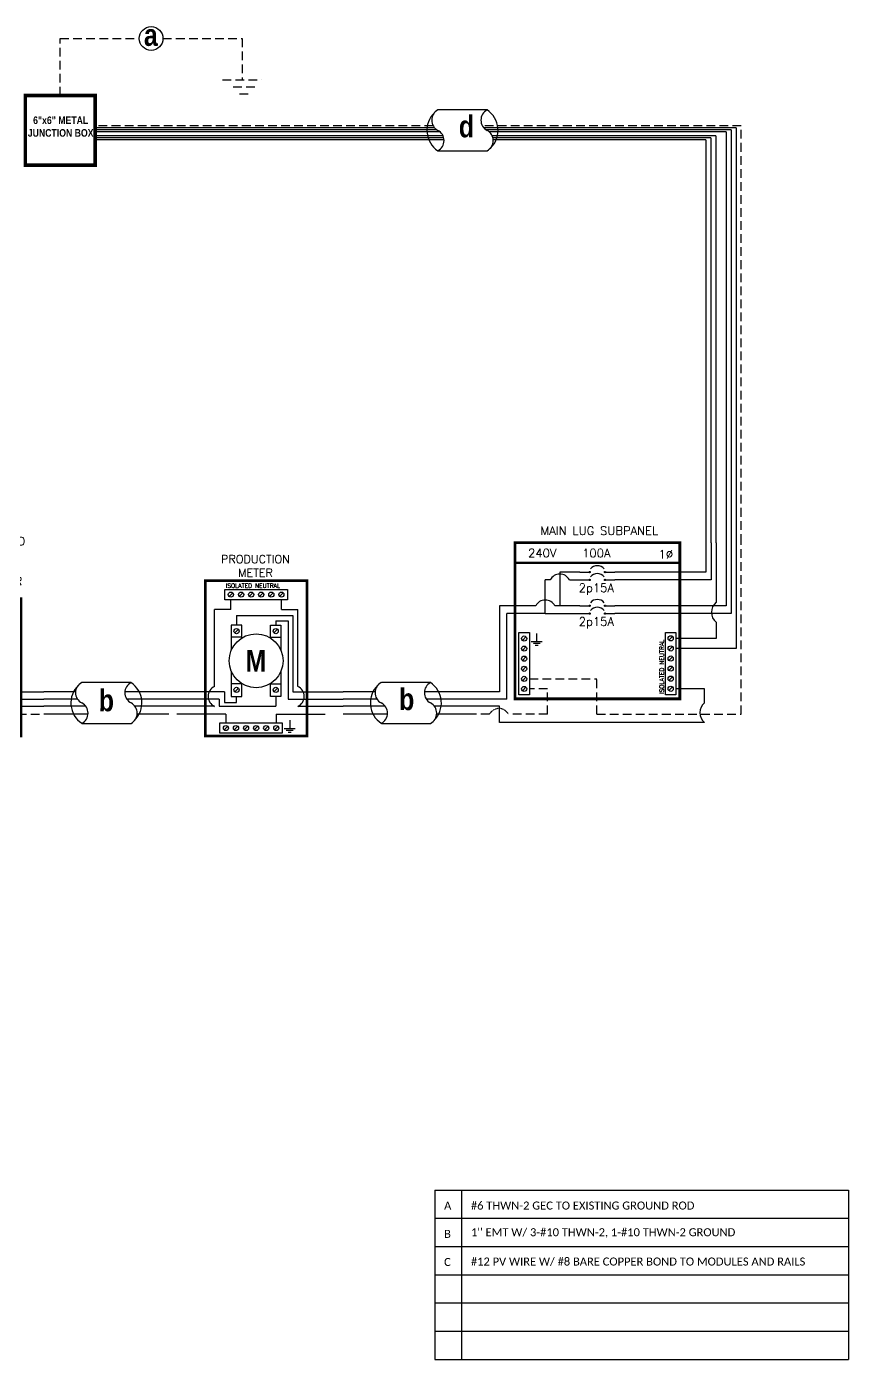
# Model space of a CAD drawing. Header units: feet. Extents: x 11717 to 12507, y 16036 to 16611.
# Drawn here: x 12152 to 12507, y 16036 to 16611 of the extents above; entities that cross this region are included whole.
import ezdxf

# ---------------------------------------------------------------- set-up
doc = ezdxf.new("R2010")
doc.units = ezdxf.units.FT
doc.header["$MEASUREMENT"] = 0
doc.linetypes.add('HIDDEN', pattern=[0.375, 0.25, -0.125])
for name, color, linetype in [('ONE LINE BLOCKS', 7, 'Continuous'), ('TABLES', 7, 'Continuous'), ('TEXT', 7, 'Continuous'), ('Z - TITLEBLOCK TXT', 7, 'Continuous')]:
    doc.layers.add(name, color=color, linetype=linetype)
doc.styles.add('ONE LINE TXT', font='techb___.ttf')
doc.styles.get("Standard").update_dxf_attribs({"font": 'simplex.shx'})

# ---------------------------------------------------------------- blocks, each defined once
blk = doc.blocks.new('M_METER PAN')
at = {"color": 253, "linetype": 'Continuous'}
for p, q in [((4.73, 8.02), (4.73, 8.75)), ((8.59, 8.02), (8.59, 8.75)), ((4.73, 8.02), (3.48, 8.02)), ((3.48, 2.14), (3.48, 8.02)), ((8.59, 8.02), (9.84, 8.02)), ((9.84, 2.14), (9.84, 8.02)), ((3.48, 0.61), (0, 0.61)), ((9.84, 0.61), (13.32, 0.61))]:
    blk.add_line(p, q, dxfattribs=at)
at = {"color": 7, "linetype": 'Continuous'}
for p, q in [((5.16, 7.56), (5.16, 6.82)), ((5.16, 7.56), (9.47, 7.56)), ((9.47, 7.56), (9.47, 1.71)), ((4.25, 1.71), (0, 1.71)), ((4.25, 1.71), (4.25, 0.9)), ((5.16, 0.9), (5.16, 1.37)), ((9.47, 1.71), (13.32, 1.71)), ((4.25, 0.9), (5.16, 0.9))]:
    blk.add_line(p, q, dxfattribs=at)
at = {"color": 10, "linetype": 'Continuous'}
for p, q in [((8.16, 7.14), (8.16, 6.82)), ((8.16, 7.14), (9.12, 7.14)), ((9.12, 7.14), (9.12, 1.15)), ((3.83, 1.15), (0, 1.15)), ((3.83, 1.15), (3.83, 0.61)), ((8.16, 1.37), (8.16, 0.61)), ((9.12, 1.15), (13.32, 1.15)), ((3.83, 0.61), (8.16, 0.61))]:
    blk.add_line(p, q, dxfattribs=at)
at = {"color": 1, "linetype": 'Continuous'}
for p, q in [((5.57, 5.9), (4.76, 5.9)), ((7.76, 5.9), (8.56, 5.9)), ((5.57, 2.33), (4.76, 2.33)), ((7.76, 2.33), (8.56, 2.33))]:
    blk.add_line(p, q, dxfattribs=at)
at = {"color": 253, "linetype": 'Continuous'}
for centre, start, end in [((3.82, 1.37), 113.9997, 246.0003), ((9.5, 1.37), 293.9997, 66.0003)]:
    blk.add_arc(centre, 0.835, start, end, dxfattribs=at)
at = {"layer": 'ONE LINE BLOCKS', "lineweight": 50, "const_width": 0.21}
blk.add_lwpolyline([(2.77, -1.65), (2.77, 10.22), (10.55, 10.22), (10.55, -1.65)], close=True, dxfattribs=at)
at = {"layer": 'TEXT', "color": 92, "linetype": 'HIDDEN', "ltscale": 15}
for p, q in [((4.35, 0), (0, 0)), ((4.35, 0), (4.35, -0.65)), ((8.2, 0), (8.2, -0.65)), ((8.2, 0), (13.32, 0))]:
    blk.add_line(p, q, dxfattribs=at)
at = {"layer": 'TEXT', "color": 92, "linetype": 'Continuous', "flags": 128}
for points in [[(9.23, -0.46), (9.23, -1.08)], [(8.81, -1.08), (9.64, -1.08)], [(9.5, -1.23), (8.96, -1.23)], [(9.35, -1.38), (9.1, -1.38)]]:
    blk.add_lwpolyline(points, dxfattribs=at)
at = {"layer": 'TEXT', "linetype": 'Continuous'}
blk.add_circle((6.66, 4.09), 2.06, dxfattribs=at)
at = {"layer": 'Z - TITLEBLOCK TXT', "color": 1, "linetype": 'Continuous'}
for p, q in [((4.27, 8.75), (4.27, 9.55)), ((4.27, 9.55), (9.05, 9.55)), ((9.05, 9.55), (9.05, 8.75)), ((9.05, 8.75), (4.27, 8.75)), ((4.76, 6.82), (4.76, 4.89)), ((5.57, 6.82), (4.76, 6.82)), ((5.57, 5.84), (5.57, 6.82)), ((7.76, 5.84), (7.76, 6.82)), ((7.76, 6.82), (8.56, 6.82)), ((8.56, 6.82), (8.56, 4.89)), ((4.76, 3.3), (4.76, 1.37)), ((8.56, 3.3), (8.56, 1.37)), ((5.57, 1.37), (5.57, 2.35)), ((7.76, 1.37), (7.76, 2.35)), ((4.76, 1.37), (5.57, 1.37)), ((8.56, 1.37), (7.76, 1.37)), ((3.89, -1.45), (3.89, -0.65)), ((3.89, -0.65), (8.66, -0.65)), ((8.66, -0.65), (8.66, -1.45)), ((8.66, -1.45), (3.89, -1.45))]:
    blk.add_line(p, q, dxfattribs=at)
at = {"layer": 'Z - TITLEBLOCK TXT', "color": 4, "linetype": 'Continuous'}
for p, q in [((4.87, 9.29), (4.6, 9.01)), ((5.64, 9.29), (5.37, 9.01)), ((6.42, 9.29), (6.14, 9.01)), ((7.19, 9.29), (6.91, 9.01)), ((7.96, 9.29), (7.68, 9.01)), ((8.73, 9.29), (8.45, 9.01)), ((5.3, 6.5), (5.02, 6.22)), ((8.3, 6.5), (8.02, 6.22)), ((5.3, 2.01), (5.02, 1.73)), ((8.3, 2.01), (8.02, 1.73)), ((4.49, -0.91), (4.21, -1.19)), ((5.26, -0.91), (4.98, -1.19)), ((6.03, -0.91), (5.75, -1.19)), ((6.8, -0.91), (6.52, -1.19)), ((7.57, -0.91), (7.29, -1.19)), ((8.34, -0.91), (8.06, -1.19))]:
    blk.add_line(p, q, dxfattribs=at)
for centre in [(4.73, 9.15), (5.51, 9.15), (6.28, 9.15), (7.05, 9.15), (7.82, 9.15), (8.59, 9.15), (5.16, 6.36), (8.16, 6.36), (5.16, 1.87), (8.16, 1.87), (4.35, -1.05), (5.12, -1.05), (5.89, -1.05), (6.66, -1.05), (7.43, -1.05), (8.2, -1.05)]:
    blk.add_circle(centre, 0.197, dxfattribs=at)
at = {"layer": 'TABLES', "color": 4, "linetype": 'Continuous'}
blk.add_text('ISOLATED NEUTRAL', height=0.3321, dxfattribs=at).set_placement((4.34, 9.67))
at = {"layer": 'TEXT', "color": 1, "insert": (6.61, 11.34), "char_height": 0.6278, "attachment_point": 5}
blk.add_mtext_dynamic_manual_height_columns('PRODUCTION METER', width=1.3203, gutter_width=7.17, heights=[0], dxfattribs=at)
at = {"layer": 'Z - TITLEBLOCK TXT', "color": 253, "linetype": 'Continuous', "style": 'ONE LINE TXT'}
blk.add_text('M', height=1.66, dxfattribs=at).set_placement((5.85, 3.26))
blk = doc.blocks.new('*U11')
at = {"color": 0}
blk.add_blockref('M_METER PAN', (0, 0), dxfattribs=at)
blk = doc.blocks.new('M_MAIN DISCO')
at = {"color": 253, "linetype": 'Continuous'}
for p, q in [((-42.47, 32.21), (-42.47, 34.82)), ((-20.72, 32.21), (-20.72, 34.82)), ((-47.96, 3.45), (-47.96, 32.21)), ((-47.96, 32.21), (-42.47, 32.21)), ((-15.23, 32.21), (-20.72, 32.21)), ((-15.23, 3.45), (-15.23, 32.21)), ((-47.96, 3.45), (-63.19, 3.45)), ((-15.23, 3.45), (0, 3.45))]:
    blk.add_line(p, q, dxfattribs=at)
at = {"color": 7, "linetype": 'Continuous'}
for p, q in [((-51.46, 9.66), (-51.46, 22.77)), ((-49.6, 22.77), (-51.46, 22.77)), ((-41.69, 22.77), (-44.32, 22.77)), ((-21.5, 22.77), (-18.87, 22.77)), ((-13.59, 22.77), (-11.73, 22.77)), ((-11.73, 9.66), (-11.73, 22.77)), ((-51.46, 9.66), (-63.19, 9.66)), ((-11.73, 9.66), (0, 9.66))]:
    blk.add_line(p, q, dxfattribs=at)
at = {"color": 1, "linetype": 'Continuous'}
for p, q in [((-31.53, 22.77), (-30.29, 22.77)), ((-27.74, 22.77), (-26.5, 22.77)), ((-31.53, 15.24), (-30.29, 15.24)), ((-27.74, 15.24), (-26.5, 15.24))]:
    blk.add_line(p, q, dxfattribs=at)
at = {"color": 10, "linetype": 'Continuous'}
for p, q in [((-49.6, 6.49), (-49.6, 15.24)), ((-41.69, 15.24), (-44.32, 15.24)), ((-21.5, 15.24), (-18.87, 15.24)), ((-13.59, 6.49), (-13.59, 15.24)), ((-49.6, 6.49), (-63.19, 6.49)), ((-13.59, 6.49), (0, 6.49))]:
    blk.add_line(p, q, dxfattribs=at)
at = {"color": 7, "linetype": 'Continuous'}
for centre in [(-46.96, 22.62), (-16.23, 22.62)]:
    blk.add_arc(centre, 2.64, 3.28193, 176.71807, dxfattribs=at)
at = {"color": 10, "linetype": 'Continuous'}
for centre in [(-46.96, 15.08), (-16.23, 15.08)]:
    blk.add_arc(centre, 2.64, 3.28193, 176.71807, dxfattribs=at)
at = {"color": 1, "linetype": 'Continuous'}
for points in [[(-30.29, 22.77), (-29.92, 23.53), (-29.02, 22.01), (-28.19, 23.53), (-27.74, 22.77)], [(-30.29, 15.24), (-29.92, 16), (-29.02, 14.47), (-28.19, 16), (-27.74, 15.24)]]:
    blk.add_spline(points, degree=3, dxfattribs=at)
at = {"layer": 'ONE LINE BLOCKS', "lineweight": 50}
blk.add_line((-53.41, 43.1), (-9.8, 43.1), dxfattribs=at)
at = {"layer": 'ONE LINE BLOCKS', "lineweight": 50, "const_width": 1.19}
blk.add_lwpolyline([(-53.41, -9.3), (-53.41, 49.88), (-9.8, 49.88), (-9.8, -9.3)], close=True, dxfattribs=at)
at = {"layer": 'TEXT', "color": 92, "linetype": 'HIDDEN', "ltscale": 15}
for p, q in [((-46.38, 0), (-63.19, 0)), ((-46.38, 0), (-46.38, 4.94)), ((-46.38, 4.94), (-42.47, 4.94)), ((-42.47, 4.94), (-42.47, 1.8)), ((-16.81, 4.94), (-20.72, 4.94)), ((-20.72, 4.94), (-20.72, 1.8)), ((-16.81, 0), (-16.81, 4.94)), ((-16.81, 0), (0, 0))]:
    blk.add_line(p, q, dxfattribs=at)
at = {"layer": 'TEXT', "color": 92, "linetype": 'Continuous', "flags": 128}
for points in [[(-31.59, -3.07), (-31.6, -6.57)], [(-33.94, -6.57), (-29.25, -6.57)], [(-30.07, -7.44), (-33.13, -7.44)], [(-30.88, -8.3), (-32.31, -8.3)]]:
    blk.add_lwpolyline(points, dxfattribs=at)
at = {"layer": 'Z - TITLEBLOCK TXT', "color": 1, "linetype": 'Continuous'}
for p, q in [((-45.07, 34.82), (-45.07, 39.36)), ((-45.07, 39.36), (-18.12, 39.36)), ((-18.12, 34.82), (-45.07, 34.82)), ((-18.12, 39.36), (-18.12, 34.82)), ((-35.88, 25.22), (-32.61, 22.78)), ((-41.69, 22.77), (-37.77, 22.77)), ((-35.88, 17.69), (-32.61, 15.24)), ((-25.42, 22.77), (-21.5, 22.77)), ((-41.69, 15.24), (-37.77, 15.24)), ((-25.42, 15.23), (-21.5, 15.23)), ((-45.07, 1.8), (-18.12, 1.8)), ((-45.07, 1.8), (-45.07, -2.74)), ((-18.12, 1.8), (-18.12, -2.74)), ((-18.12, -2.74), (-45.07, -2.74))]:
    blk.add_line(p, q, dxfattribs=at)
at = {"layer": 'Z - TITLEBLOCK TXT', "color": 4, "linetype": 'Continuous'}
for p, q in [((-41.69, 37.87), (-43.26, 36.3)), ((-37.34, 37.87), (-38.91, 36.3)), ((-32.98, 37.87), (-34.56, 36.3)), ((-28.63, 37.87), (-30.21, 36.3)), ((-24.28, 37.87), (-25.86, 36.3)), ((-19.93, 37.87), (-21.51, 36.3)), ((-41.69, 0.32), (-43.26, -1.26)), ((-37.34, 0.32), (-38.91, -1.26)), ((-32.98, 0.32), (-34.56, -1.26)), ((-28.63, 0.32), (-30.21, -1.26)), ((-24.28, 0.32), (-25.86, -1.26)), ((-19.93, 0.32), (-21.51, -1.26))]:
    blk.add_line(p, q, dxfattribs=at)
for centre in [(-42.47, 37.09), (-38.12, 37.09), (-33.77, 37.09), (-29.42, 37.09), (-25.07, 37.09), (-20.72, 37.09), (-42.47, -0.47), (-38.12, -0.47), (-33.77, -0.47), (-29.42, -0.47), (-25.07, -0.47), (-20.72, -0.47)]:
    blk.add_circle(centre, 1.11, dxfattribs=at)
at = {"layer": 'Z - TITLEBLOCK TXT', "color": 1, "linetype": 'Continuous'}
for centre in [(-37.23, 22.77), (-32.07, 22.77), (-25.96, 22.77), (-37.23, 15.24), (-32.07, 15.24), (-25.96, 15.23)]:
    blk.add_circle(centre, 0.541, dxfattribs=at)
at = {"layer": 'TABLES', "color": 4, "linetype": 'Continuous'}
blk.add_text('BONDED NEUTRAL', height=1.8743, dxfattribs=at).set_placement((-43.99, 40.01))
at = {"layer": 'TEXT', "color": 1}
for s, width, gutter_width, heights, insert, char_height, attachment_point in [('\\A1;\\pi4.1167;60A DISCONNECT FUSED \\P\\pi16.454;W/ ##A FUSES\\P\\pi11.355;GROUPED W/ MAIN \\P\\pi4.9392;BREAKER LOAD CENTER', 71.8931, 92.23, [24.13], (-68.68, 76.43), 3.4544, 1), ('240V', 0.1481, 0.75, [0], (-45.35, 46.44), 3.658, 5), ('1∅', 0.1481, 0.75, [0], (-14.78, 46.14), 3.658, 5), ('\\A1;\\pi3.6942,t21.982;SQUARE D\\P\\pi2.5621,t20.85;PN: D222N', 35.0816, 28.88, [13.54], (-51.57, -12.71), 3.6576, 1)]:
    blk.add_mtext_dynamic_manual_height_columns(s, width=width, gutter_width=gutter_width, heights=heights, dxfattribs=dict(at, insert=insert, char_height=char_height, attachment_point=attachment_point))
blk = doc.blocks.new('*U6')
at = {"color": 7, "linetype": 'Continuous'}
for p, q in [((6.67, 2.43), (2.91, 2.43)), ((2.44, 1.71), (0, 1.71)), ((9.57, 1.71), (6.2, 1.71)), ((2.91, -0.69), (6.67, -0.69))]:
    blk.add_line(p, q, dxfattribs=at)
at = {"color": 10, "linetype": 'Continuous'}
for p, q in [((2.59, 1.15), (0, 1.15)), ((9.57, 1.15), (6.35, 1.15))]:
    blk.add_line(p, q, dxfattribs=at)
at = {"color": 253, "linetype": 'Continuous'}
for p, q in [((3.21, 0.61), (0, 0.61)), ((9.57, 0.61), (6.97, 0.61))]:
    blk.add_line(p, q, dxfattribs=at)
at = {"color": 7, "linetype": 'Continuous'}
for centre, start, end in [((3.94, 0.87), 133.9732, 236.4265), ((5.63, 0.87), 313.9732, 56.4265)]:
    blk.add_arc(centre, 1.87, start, end, dxfattribs=at)
at = {"layer": 'TEXT', "color": 92, "linetype": 'HIDDEN', "ltscale": 15}
for p, q in [((3.37, 0), (0, 0)), ((9.57, 0), (7.14, 0))]:
    blk.add_line(p, q, dxfattribs=at)
at = {"layer": 'Z - TITLEBLOCK TXT', "linetype": 'Continuous'}
for centre, start, end in [((3.31, 1.65), 117.6639, 242.3361), ((7.08, 1.65), 117.6639, 242.3361), ((2.5, 0.09), 297.6639, 62.3361), ((6.26, 0.09), 297.6639, 62.3361)]:
    blk.add_arc(centre, 0.882, start, end, dxfattribs=at)
blk = doc.blocks.new('*T10')
at = {"linetype": 'ByBlock', "lineweight": -2, "transparency": 16777216}
for p, q in [((0, 0), (178.52, 0)), ((0, 0), (0, -72.97)), ((11.58, 0), (11.58, -72.97)), ((178.52, 0), (178.52, -72.97)), ((0, -12.11), (178.52, -12.11)), ((0, -24.28), (178.52, -24.28)), ((0, -36.46), (178.52, -36.46)), ((0, -48.64), (178.52, -48.64)), ((0, -60.81), (178.52, -60.81)), ((0, -72.97), (178.52, -72.97))]:
    blk.add_line(p, q, dxfattribs=at)
at = {"color": 0, "linetype": 'Continuous', "transparency": 16777216, "char_height": 3.4544, "attachment_point": 7}
for s, insert, width in [('{\\fCalibri|b0|i0|c0;A', (4.06, -8.36), 3.4544), ('{\\fCalibri|b0|i0|c0;#6 THWN-2 GEC TO EXISTING GROUND ROD', (15.65, -8.36), 158.8095), ('{\\fCalibri|b0|i0|c0;B', (4.06, -20.53), 3.4544), ("{\\fCalibri|b0|i0|c0;1'' EMT W/ 3-#10 THWN-2, 1-#10 THWN-2 GROUND", (15.65, -20.53), 158.8095), ('{\\fCalibri|b0|i0|c0;#12 PV WIRE W/ #8 BARE COPPER BOND TO MODULES AND RAILS', (15.65, -32.71), 158.8095), ('{\\fCalibri|b0|i0|c0;C', (4.06, -32.71), 3.4544), ('{\\fCalibri|b0|i0|c0;', (4.06, -44.89), 3.4544), ('{\\fCalibri|b0|i0|c0;', (15.65, -44.89), 158.8095), ('{\\fCalibri|b0|i0|c0;', (4.06, -57.06), 3.4544), ('{\\fCalibri|b0|i0|c0;', (15.65, -57.06), 158.8095), ('{\\fCalibri|b0|i0|c0;', (4.06, -69.22), 3.4544), ('{\\fCalibri|b0|i0|c0;', (15.65, -69.22), 158.8095)]:
    blk.add_mtext(s, dxfattribs=dict(at, insert=insert, width=width))
blk = doc.blocks.new('*U13')
at = {"layer": 'ONE LINE BLOCKS', "linetype": 'Continuous'}
h = blk.add_hatch(color=1, dxfattribs=at)
h.dxf.hatch_style = 1
edge = h.paths.add_edge_path()
edge.add_arc((52.27, 61.39), 0.291, 0, 360)
h = blk.add_hatch(color=1, dxfattribs=at)
h.dxf.hatch_style = 1
edge = h.paths.add_edge_path()
edge.add_arc((52.27, 58.01), 0.291, 0, 360)
h = blk.add_hatch(color=1, dxfattribs=at)
h.dxf.hatch_style = 1
edge = h.paths.add_edge_path()
edge.add_arc((58.94, 61.39), 0.291, 0, 360)
h = blk.add_hatch(color=1, dxfattribs=at)
h.dxf.hatch_style = 1
edge = h.paths.add_edge_path()
edge.add_arc((58.94, 58.01), 0.291, 0, 360)
h = blk.add_hatch(color=1, dxfattribs=at)
h.dxf.hatch_style = 1
edge = h.paths.add_edge_path()
edge.add_arc((52.27, 46.83), 0.291, 0, 360)
h = blk.add_hatch(color=1, dxfattribs=at)
h.dxf.hatch_style = 1
edge = h.paths.add_edge_path()
edge.add_arc((58.94, 46.83), 0.291, 0, 360)
h = blk.add_hatch(color=1, dxfattribs=at)
h.dxf.hatch_style = 1
edge = h.paths.add_edge_path()
edge.add_arc((52.27, 43.45), 0.291, 0, 360)
h = blk.add_hatch(color=1, dxfattribs=at)
h.dxf.hatch_style = 1
edge = h.paths.add_edge_path()
edge.add_arc((58.94, 43.45), 0.291, 0, 360)
at = {"color": 7, "linetype": 'Continuous'}
for p, q in [((102.48, 74.03), (102.48, 61.39)), ((111.18, 74.03), (111.18, 46.83)), ((48.07, 61.39), (39.41, 61.39)), ((39.41, 61.39), (39.41, 46.83)), ((102.48, 61.39), (63.14, 61.39)), ((29, 46.83), (13.32, 46.83)), ((13.32, 46.83), (13.32, 9.66)), ((48.07, 46.83), (37.24, 46.83)), ((111.18, 46.83), (63.14, 46.83)), ((13.32, 9.66), (0, 9.66))]:
    blk.add_line(p, q, dxfattribs=at)
at = {"color": 10, "linetype": 'Continuous'}
for p, q in [((104.66, 74.03), (104.66, 58.01)), ((113.36, 74.03), (113.36, 43.45)), ((33.12, 43.45), (33.12, 58.01)), ((35.29, 58.01), (33.12, 58.01)), ((43.53, 58.01), (48.07, 58.01)), ((104.66, 58.01), (63.14, 58.01)), ((33.12, 43.45), (16.61, 43.45)), ((16.61, 6.49), (16.61, 43.45)), ((33.12, 43.45), (48.07, 43.45)), ((113.36, 43.45), (63.14, 43.45)), ((16.61, 6.49), (0, 6.49))]:
    blk.add_line(p, q, dxfattribs=at)
at = {"color": 253, "linetype": 'Continuous'}
for p, q in [((106.83, 74.03), (106.83, 48.32)), ((115.53, 74.03), (115.53, 28.42)), ((106.83, 39.76), (106.83, 32.77)), ((106.83, 32.77), (89.53, 32.77)), ((115.53, 28.42), (89.53, 28.42)), ((101.87, 11.02), (89.53, 11.02)), ((101.87, 5), (101.87, 11.02)), ((13.32, 3.45), (0, 3.45)), ((13.32, -3.56), (13.32, 3.45)), ((101.87, -3.56), (13.32, -3.56))]:
    blk.add_line(p, q, dxfattribs=at)
at = {"color": 10, "linetype": 'Continuous'}
blk.add_arc((39.41, 55.85), 4.65, 27.66392, 152.33608, dxfattribs=at)
at = {"color": 7, "linetype": 'Continuous'}
blk.add_arc((33.12, 44.67), 4.65, 27.66392, 152.33608, dxfattribs=at)
at = {"color": 253, "linetype": 'Continuous'}
for centre in [(110.41, 44.04), (105.44, 0.72)]:
    blk.add_arc(centre, 5.58, 129.92155, 230.07845, dxfattribs=at)
at = {"layer": 'ONE LINE BLOCKS', "lineweight": 50}
blk.add_line((20.02, 65.33), (91.19, 65.33), dxfattribs=at)
at = {"layer": 'ONE LINE BLOCKS', "lineweight": 50, "const_width": 1.19}
blk.add_lwpolyline([(20.02, 6.67), (20.02, 74.03), (91.19, 74.03), (91.19, 6.67)], close=True, dxfattribs=at)
at = {"layer": 'TEXT', "color": 92, "linetype": 'HIDDEN', "ltscale": 15}
for p, q in [((117.71, 0), (117.71, 74.03)), ((26.29, 15.3), (55.38, 15.3)), ((55.38, 0), (55.38, 15.3)), ((34.13, 10.94), (26.29, 10.94)), ((34.13, 0), (34.13, 10.94)), ((9.01, 0), (0, 0)), ((34.13, 0), (17.25, 0)), ((55.38, 0), (117.71, 0))]:
    blk.add_line(p, q, dxfattribs=at)
at = {"layer": 'TEXT', "color": 92, "linetype": 'HIDDEN', "flags": 128}
for points in [[(29.4, 34.92), (29.4, 31.42)], [(27.06, 31.42), (31.74, 31.42)], [(30.93, 30.55), (27.87, 30.55)], [(30.12, 29.68), (28.68, 29.68)]]:
    blk.add_lwpolyline(points, dxfattribs=at)
at = {"layer": 'TEXT', "color": 92, "linetype": 'HIDDEN', "ltscale": 0.3}
blk.add_arc((13.13, -2.16), 4.65, 27.66392, 152.33608, dxfattribs=at)
at = {"layer": 'Z - TITLEBLOCK TXT', "color": 1, "linetype": 'Continuous'}
for p, q in [((21.75, 8.35), (21.75, 35.29)), ((21.75, 35.29), (26.29, 35.29)), ((26.29, 35.29), (26.29, 8.35)), ((84.99, 8.42), (84.99, 35.37)), ((84.99, 35.37), (89.53, 35.37)), ((89.53, 35.37), (89.53, 8.42)), ((26.29, 8.35), (21.75, 8.35)), ((89.53, 8.42), (84.99, 8.42))]:
    blk.add_line(p, q, dxfattribs=at)
at = {"layer": 'Z - TITLEBLOCK TXT', "color": 4, "linetype": 'Continuous'}
for p, q in [((24.81, 33.48), (23.24, 31.91)), ((24.81, 29.13), (23.24, 27.56)), ((88.04, 33.56), (86.47, 31.98)), ((88.04, 29.2), (86.47, 27.63)), ((24.81, 24.78), (23.24, 23.21)), ((88.04, 24.85), (86.47, 23.28)), ((24.81, 20.43), (23.24, 18.86)), ((88.04, 20.5), (86.47, 18.93)), ((24.81, 16.08), (23.24, 14.51)), ((24.81, 11.73), (23.24, 10.16)), ((88.04, 16.15), (86.47, 14.58)), ((88.04, 11.8), (86.47, 10.23))]:
    blk.add_line(p, q, dxfattribs=at)
at = {"layer": 'Z - TITLEBLOCK TXT', "color": 1, "linetype": 'Continuous', "flags": 128}
for points in [[(48.07, 61.39), (52.27, 61.39)], [(48.07, 61.39), (52.27, 61.39)], [(48.07, 58.01), (52.27, 58.01)], [(48.07, 58.01), (52.27, 58.01)], [(58.94, 61.39), (63.14, 61.39)], [(58.94, 58.01), (63.14, 58.01)], [(48.07, 46.83), (52.27, 46.83)], [(48.07, 46.83), (52.27, 46.83)], [(58.94, 46.83), (63.14, 46.83)], [(48.07, 43.45), (52.27, 43.45)], [(48.07, 43.45), (52.27, 43.45)], [(58.94, 43.45), (63.14, 43.45)]]:
    blk.add_lwpolyline(points, dxfattribs=at)
at = {"layer": 'Z - TITLEBLOCK TXT', "color": 1, "linetype": 'Continuous'}
for centre in [(52.27, 61.39), (52.27, 58.01), (58.94, 61.39), (58.94, 58.01), (52.27, 46.83), (58.94, 46.83), (52.27, 43.45), (58.94, 43.45)]:
    blk.add_circle(centre, 0.291, dxfattribs=at)
at = {"layer": 'Z - TITLEBLOCK TXT', "color": 4, "linetype": 'Continuous'}
for centre in [(24.02, 32.7), (24.02, 28.35), (87.26, 32.77), (87.26, 28.42), (24.02, 24), (87.26, 24.07), (24.02, 19.65), (87.26, 19.72), (24.02, 15.3), (24.02, 10.94), (87.26, 15.37), (87.26, 11.02)]:
    blk.add_circle(centre, 1.11, dxfattribs=at)
at = {"layer": 'Z - TITLEBLOCK TXT', "color": 1, "linetype": 'Continuous'}
for centre in [(55.6, 60.19), (55.6, 56.81), (55.6, 45.63), (55.6, 42.25)]:
    blk.add_arc(centre, 3.93, 40.3392, 139.6608, dxfattribs=at)
at = {"layer": 'TABLES', "color": 1, "linetype": 'Continuous'}
for p in [(47.57, 52.77), (47.57, 38.21)]:
    blk.add_text('2p15A', height=3.658, dxfattribs=at).set_placement(p)
at = {"layer": 'TABLES', "color": 4, "linetype": 'Continuous'}
blk.add_text('ISOLATED NEUTRAL', height=1.8743, rotation=90, dxfattribs=at).set_placement((84.33, 8.78))
at = {"layer": 'TEXT', "color": 1, "attachment_point": 5}
for s, width, gutter_width, insert, char_height in [('MAIN LUG SUBPANEL ', 62.3984, 7.17, (56.45, 79.21), 3.6576), ('240V', 0.1481, 0.75, (31.81, 69.58), 3.658), ('100A', 0.1481, 0.75, (55.19, 69.58), 3.658), ('1∅', 0.1481, 0.75, (85.17, 69.07), 3.658)]:
    blk.add_mtext_dynamic_manual_height_columns(s, width=width, gutter_width=gutter_width, heights=[0], dxfattribs=dict(at, insert=insert, char_height=char_height))

msp = doc.modelspace()

# ---------------------------------------------------------------- linework, layer by layer
at = {"color": 7, "linetype": 'Continuous'}
for p, q in [((12350.76, 16574.84), (12329.52, 16574.84)), ((12453.88, 16565.42), (12453.88, 16388.08)), ((12329.52, 16557.21), (12350.76, 16557.21)), ((12445.18, 16561.98), (12445.22, 16388.08))]:
    msp.add_line(p, q, dxfattribs=at)
at = {"color": 253, "linetype": 'Continuous'}
for p, q in [((12328.1, 16567.14), (12181.6, 16567.14)), ((12331.73, 16563.7), (12181.6, 16563.7)), ((12458.23, 16567.14), (12349.34, 16567.14)), ((12449.53, 16563.7), (12352.97, 16563.7)), ((12449.53, 16563.7), (12449.53, 16388.08)), ((12458.23, 16567.14), (12458.23, 16388.08))]:
    msp.add_line(p, q, dxfattribs=at)
at = {"color": 10, "linetype": 'Continuous'}
for p, q in [((12329.08, 16566.28), (12181.6, 16566.28)), ((12332.03, 16562.84), (12181.6, 16562.84)), ((12456.05, 16566.28), (12350.33, 16566.28)), ((12447.35, 16562.84), (12353.28, 16562.84)), ((12447.35, 16562.84), (12447.35, 16388.08)), ((12456.05, 16566.28), (12456.05, 16388.08))]:
    msp.add_line(p, q, dxfattribs=at)
at = {"linetype": 'Continuous'}
for p, q in [((12330.42, 16565.42), (12181.6, 16565.42)), ((12453.88, 16565.42), (12351.66, 16565.42)), ((12332.17, 16561.98), (12181.6, 16561.98)), ((12445.18, 16561.98), (12353.42, 16561.98))]:
    msp.add_line(p, q, dxfattribs=at)
at = {"color": 7, "linetype": 'Continuous'}
msp.add_circle((12205.77, 16605.67), 5.11, dxfattribs=at)
for centre, start, end in [((12335.37, 16566.02), 133.97324, 236.42648), ((12344.91, 16566.02), 313.97324, 56.42648)]:
    msp.add_arc(centre, 10.58, start, end, dxfattribs=at)
at = {"layer": 'ONE LINE BLOCKS', "lineweight": 50, "const_width": 1.53}
msp.add_lwpolyline([(12181.6, 16550.97), (12151.5, 16550.97), (12151.5, 16581.08), (12181.6, 16581.08)], close=True, dxfattribs=at)
at = {"layer": 'TEXT', "color": 92, "linetype": 'HIDDEN', "ltscale": 15}
for p, q in [((12166.55, 16581.08), (12166.55, 16605.67)), ((12166.55, 16605.67), (12200.66, 16605.67)), ((12210.88, 16605.67), (12245, 16605.67)), ((12245, 16605.67), (12245, 16587.88)), ((12327.49, 16568), (12181.6, 16568)), ((12460.4, 16568), (12348.73, 16568)), ((12460.4, 16388.08), (12460.4, 16568))]:
    msp.add_line(p, q, dxfattribs=at)
at = {"layer": 'TEXT', "color": 92, "linetype": 'HIDDEN', "ltscale": 15, "flags": 128}
for points in [[(12236.52, 16587.88), (12253.48, 16587.88)], [(12250.54, 16584.74), (12239.45, 16584.74)], [(12247.6, 16581.6), (12242.39, 16581.6)]]:
    msp.add_lwpolyline(points, dxfattribs=at)
at = {"layer": 'Z - TITLEBLOCK TXT', "linetype": 'Continuous'}
for centre, start, end in [((12331.83, 16570.43), 117.66392, 242.33608), ((12353.07, 16570.43), 117.66392, 242.33608), ((12327.21, 16561.62), 297.66392, 62.33608), ((12348.45, 16561.62), 297.66392, 62.33608)]:
    msp.add_arc(centre, 4.98, start, end, dxfattribs=at)

# ---------------------------------------------------------------- block references
for name, p in [('M_MAIN DISCO', (12159.45, 16314.05)), ('*U13', (12342.74, 16314.05)), ('*T10', (12328.15, 16108.67))]:
    msp.add_blockref(name, p)
at = {"color": 155, "true_color": 0x647190, "xscale": 5.644441731736358, "yscale": 5.644441731736358, "zscale": 5.644441731736358}
for name, p in [('*U11', (12213.5, 16314.05)), ('*U6', (12159.45, 16314.05)), ('*U6', (12288.7, 16314.05))]:
    msp.add_blockref(name, p, dxfattribs=at)

# ---------------------------------------------------------------- texts
at = {"layer": 'ONE LINE BLOCKS', "color": 1, "linetype": 'Continuous', "insert": (12166.73, 16572.03), "char_height": 3.2756, "width": 28.3929, "attachment_point": 2, "style": 'ONE LINE TXT'}
msp.add_mtext('6"x6" METAL JUNCTION BOX  ', dxfattribs=at)
at = {"layer": 'Z - TITLEBLOCK TXT', "color": 1, "linetype": 'Continuous', "char_height": 9.3833, "attachment_point": 1, "style": 'ONE LINE TXT'}
for s, insert in [('{\\W1;\\C256;a}', (12202.67, 16611.86)), ('{\\W1;\\C256;d}', (12338.57, 16572.41)), ('{\\W1;\\C256;b}', (12183.18, 16324.75)), ('{\\W1;\\C256;b}', (12312.79, 16325.24))]:
    msp.add_mtext_dynamic_manual_height_columns(s, width=0.1385, gutter_width=2.13, heights=[0], dxfattribs=dict(at, insert=insert))

doc.saveas('drawing.dxf')
